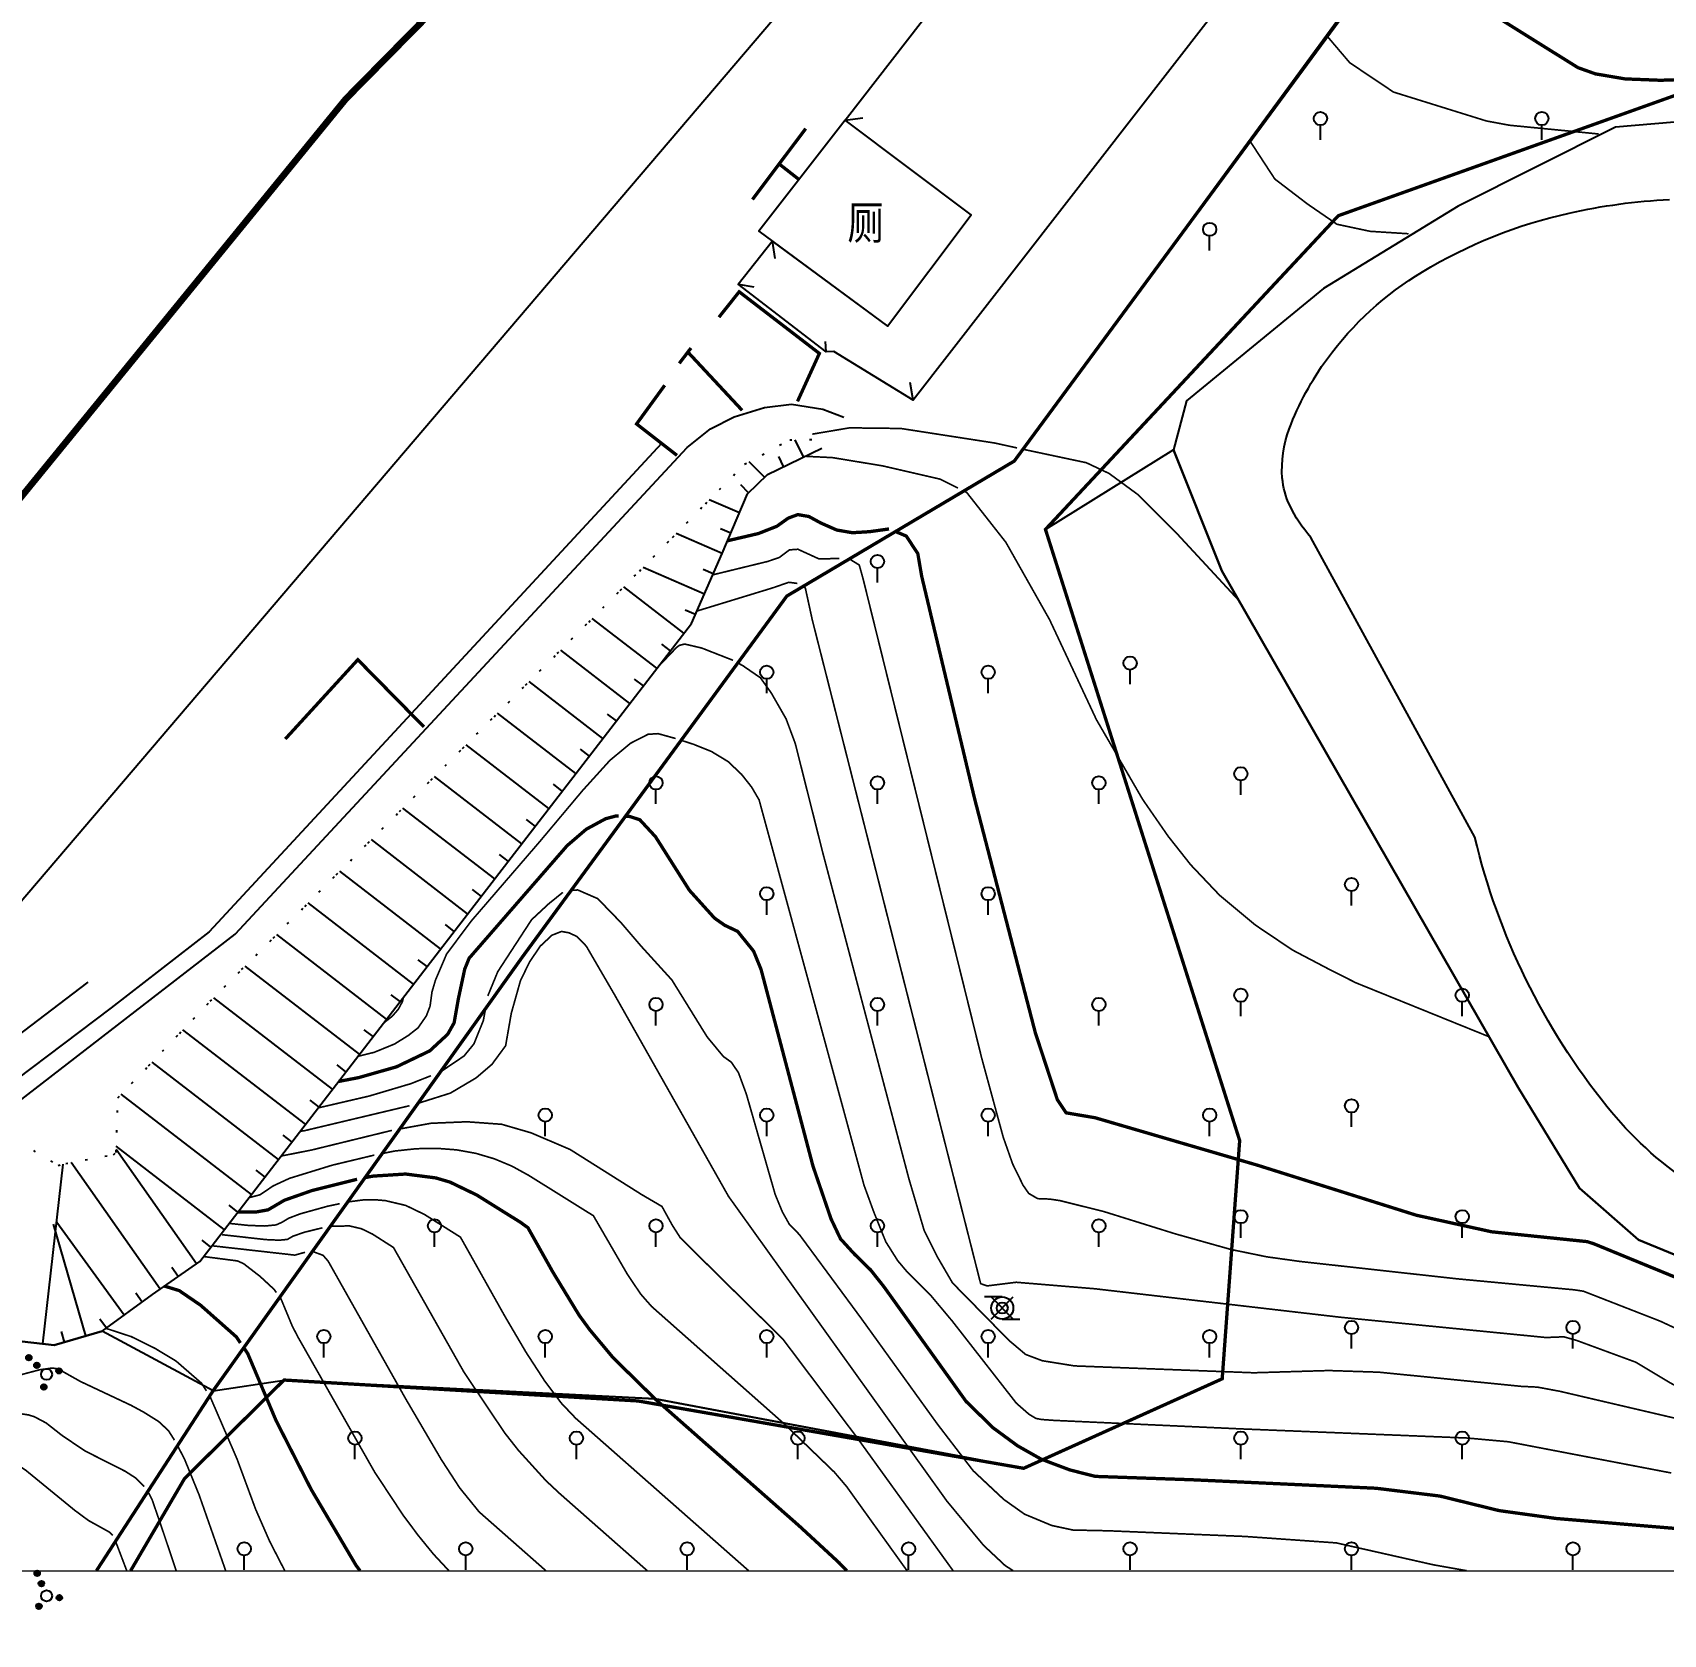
# Model space of a CAD drawing. Extents: x 396500 to 398250, y 1005980 to 1008200.
# Drawn here: x 397323.6 to 397397.2, y 1006727.1 to 1006799.5 of the extents above; entities that cross this region are included whole.
import ezdxf
from ezdxf.enums import TextEntityAlignment as Align

# ---------------------------------------------------------------- set-up
doc = ezdxf.new("R2010")
doc.units = 0
doc.header["$LTSCALE"] = 0.5
doc.header["$PDMODE"] = 35
doc.header["$PDSIZE"] = 0.5
for name, pattern in [('X3', [5, 4, -1]), ('X4', [1.6, 0, -1.6]), ('X5', [3, 2, -1])]:
    doc.linetypes.add(name, pattern=pattern)
doc.layers.get('0').update_dxf_attribs({"linetype": 'CONTINUOUS'})
doc.layers.add('ASSIST', color=7, linetype='CONTINUOUS', plot=False)
for name, color, linetype in [('DGX', 2, 'CONTINUOUS'), ('DLDW', 11, 'CONTINUOUS'), ('DLSS', 4, 'CONTINUOUS'), ('DMTZ', 3, 'CONTINUOUS'), ('JMD', 6, 'CONTINUOUS'), ('SXSS', 5, 'CONTINUOUS'), ('ZBTZ', 3, 'CONTINUOUS'), ('用地红线', 1, 'CONTINUOUS')]:
    doc.layers.add(name, color=color, linetype=linetype)
doc.layers.add('绘图层', color=6, linetype='CONTINUOUS', lineweight=5)
doc.styles.add('细等线体', font='长等线体_0.TTF', dxfattribs={"width": 0.8})
doc.linetypes.add('10421', pattern='A,2,[150,AAA.SHX,S=1,R=0,X=0,Y=1],1e-11', length=2)
doc.linetypes.add('10422', pattern='A,2,[150,AAA.SHX,S=1,R=0,X=0,Y=1],2,[177,AAA.SHX,S=1,R=0,X=0,Y=0.8],1e-09', length=4)
doc.linetypes.add('1161', pattern='A,0,[149,AAA.SHX,S=0.15,R=0,X=0,Y=0],-1.6', length=1.6)
doc.linetypes.add('443', pattern='A,5,[169,AAA.SHX,S=0.83,R=0,X=0,Y=0],5', length=10)

# ---------------------------------------------------------------- blocks, each defined once
blk = doc.blocks.new('gc104')
for p, q in [((0, 1), (-1.6, 1)), ((0, -1), (1.6, -1))]:
    blk.add_line(p, q)
blk.add_circle((0, 0), 1)
blk.add_point((0, 0))
blk = doc.blocks.new('gc325')
blk.add_line((0, 0), (0, 1.3))
blk.add_circle((0, 1.9), 0.6)
blk = doc.blocks.new('*U110')
at = {"linetype": 'Continuous'}
for points in [[(-0.25, 2.2), (-0.24, 2.12), (-0.24, 2.28)], [(-0.24, 2.28), (-0.2, 2.05), (-0.2, 2.35)], [(-0.2, 2.05), (-0.24, 2.28), (-0.24, 2.12)], [(-0.2, 2.35), (-0.15, 2), (-0.15, 2.4)], [(-0.15, 2), (-0.2, 2.35), (-0.2, 2.05)], [(-0.15, 2.4), (-0.08, 1.96), (-0.08, 2.44)], [(-0.08, 1.96), (-0.15, 2.4), (-0.15, 2)], [(-0.08, 2.44), (0, 1.95), (0, 2.45)], [(0, 1.95), (-0.08, 2.44), (-0.08, 1.96)], [(0, 2.45), (0.08, 1.96), (0.08, 2.44)], [(0.08, 1.96), (0, 2.45), (0, 1.95)], [(0.08, 2.44), (0.15, 2), (0.15, 2.4)], [(0.15, 2), (0.08, 2.44), (0.08, 1.96)], [(0.15, 2.4), (0.2, 2.05), (0.2, 2.35)], [(0.2, 2.05), (0.15, 2.4), (0.15, 2)], [(0.2, 2.35), (0.24, 2.12), (0.24, 2.28)], [(0.24, 2.12), (0.2, 2.35), (0.2, 2.05)], [(0.25, 2.2), (0.24, 2.28), (0.24, 2.12)]]:
    blk.add_solid(points, dxfattribs=at)
blk = doc.blocks.new('*U109')
at = {"linetype": 'Continuous'}
for points in [[(-0.25, 1.2), (-0.24, 1.12), (-0.24, 1.28)], [(-0.24, 1.28), (-0.2, 1.05), (-0.2, 1.35)], [(-0.2, 1.05), (-0.24, 1.28), (-0.24, 1.12)], [(-0.2, 1.35), (-0.15, 1), (-0.15, 1.4)], [(-0.15, 1), (-0.2, 1.35), (-0.2, 1.05)], [(-0.15, 1.4), (-0.08, 0.96), (-0.08, 1.44)], [(-0.08, 0.96), (-0.15, 1.4), (-0.15, 1)], [(-0.08, 1.44), (0, 0.95), (0, 1.45)], [(0, 0.95), (-0.08, 1.44), (-0.08, 0.96)], [(0, 1.45), (0.08, 0.96), (0.08, 1.44)], [(0.08, 0.96), (0, 1.45), (0, 0.95)], [(0.08, 1.44), (0.15, 1), (0.15, 1.4)], [(0.15, 1), (0.08, 1.44), (0.08, 0.96)], [(0.15, 1.4), (0.2, 1.05), (0.2, 1.35)], [(0.2, 1.05), (0.15, 1.4), (0.15, 1)], [(0.2, 1.35), (0.24, 1.12), (0.24, 1.28)], [(0.24, 1.12), (0.2, 1.35), (0.2, 1.05)], [(0.25, 1.2), (0.24, 1.28), (0.24, 1.12)]]:
    blk.add_solid(points, dxfattribs=at)
blk = doc.blocks.new('*U108')
at = {"linetype": 'Continuous'}
for points in [[(-1.25, -0.6), (-1.24, -0.68), (-1.24, -0.52)], [(-1.24, -0.52), (-1.2, -0.75), (-1.2, -0.45)], [(-1.2, -0.75), (-1.24, -0.52), (-1.24, -0.68)], [(-1.2, -0.45), (-1.15, -0.8), (-1.15, -0.4)], [(-1.15, -0.8), (-1.2, -0.45), (-1.2, -0.75)], [(-1.15, -0.4), (-1.08, -0.84), (-1.08, -0.36)], [(-1.08, -0.84), (-1.15, -0.4), (-1.15, -0.8)], [(-1.08, -0.36), (-1, -0.85), (-1, -0.35)], [(-1, -0.85), (-1.08, -0.36), (-1.08, -0.84)], [(-1, -0.35), (-0.92, -0.84), (-0.92, -0.36)], [(-0.92, -0.84), (-1, -0.35), (-1, -0.85)], [(-0.92, -0.36), (-0.85, -0.8), (-0.85, -0.4)], [(-0.85, -0.8), (-0.92, -0.36), (-0.92, -0.84)], [(-0.85, -0.4), (-0.8, -0.75), (-0.8, -0.45)], [(-0.8, -0.75), (-0.85, -0.4), (-0.85, -0.8)], [(-0.8, -0.45), (-0.76, -0.68), (-0.76, -0.52)], [(-0.76, -0.68), (-0.8, -0.45), (-0.8, -0.75)], [(-0.75, -0.6), (-0.76, -0.52), (-0.76, -0.68)]]:
    blk.add_solid(points, dxfattribs=at)
blk = doc.blocks.new('*U107')
at = {"linetype": 'Continuous'}
for points in [[(0.75, -0.6), (0.76, -0.68), (0.76, -0.52)], [(0.76, -0.52), (0.8, -0.75), (0.8, -0.45)], [(0.8, -0.75), (0.76, -0.52), (0.76, -0.68)], [(0.8, -0.45), (0.85, -0.8), (0.85, -0.4)], [(0.85, -0.8), (0.8, -0.45), (0.8, -0.75)], [(0.85, -0.4), (0.92, -0.84), (0.92, -0.36)], [(0.92, -0.84), (0.85, -0.4), (0.85, -0.8)], [(0.92, -0.36), (1, -0.85), (1, -0.35)], [(1, -0.85), (0.92, -0.36), (0.92, -0.84)], [(1, -0.35), (1.08, -0.84), (1.08, -0.36)], [(1.08, -0.84), (1, -0.35), (1, -0.85)], [(1.08, -0.36), (1.15, -0.8), (1.15, -0.4)], [(1.15, -0.8), (1.08, -0.36), (1.08, -0.84)], [(1.15, -0.4), (1.2, -0.75), (1.2, -0.45)], [(1.2, -0.75), (1.15, -0.4), (1.15, -0.8)], [(1.2, -0.45), (1.24, -0.68), (1.24, -0.52)], [(1.24, -0.68), (1.2, -0.45), (1.2, -0.75)], [(1.25, -0.6), (1.24, -0.52), (1.24, -0.68)]]:
    blk.add_solid(points, dxfattribs=at)
blk = doc.blocks.new('gc160')
for centre, radius in [((0, 2.2), 0.25), ((0, 0), 0.5), ((0, 1.2), 0.25), ((-1, -0.6), 0.25), ((1, -0.6), 0.25)]:
    blk.add_circle(centre, radius)
at = {"linetype": 'Continuous'}
for name in ['*U110', '*U109', '*U108', '*U107']:
    blk.add_blockref(name, (0, 0), dxfattribs=at)

msp = doc.modelspace()

# ---------------------------------------------------------------- linework, layer by layer
at = {"layer": 'ASSIST', "linetype": '1161', "flags": 128}
for points in [[(397382.532, 1006800), (397367.936, 1006780.109), (397357.666, 1006774.013), (397345.697, 1006757.677), (397331.758, 1006738.122), (397334.961, 1006738.609), (397351.72, 1006737.754), (397368.359, 1006734.623), (397377.325, 1006738.665), (397378.114, 1006749.425), (397369.344, 1006777.023), (397382.568, 1006791.189), (397398.101, 1006796.757), (397400.6, 1006800)], [(397326.512, 1006730), (397331.758, 1006738.122), (397326.757, 1006740.819), (397324.586, 1006740.186), (397321.021, 1006740.589), (397318.416, 1006741.274), (397315.533, 1006742.347), (397313.296, 1006741.643), (397309.624, 1006738.255), (397303.733, 1006737.271), (397301.045, 1006738.537), (397298.926, 1006740.435), (397286.868, 1006753.855), (397282.278, 1006758.208), (397277.637, 1006761.42), (397269.811, 1006763.671), (397255.706, 1006773.159), (397253.861, 1006774.398), (397253.461, 1006774.431), (397252.93, 1006774.071), (397250, 1006752.957)]]:
    msp.add_lwpolyline(points, dxfattribs=at)
at = {"layer": 'ASSIST', "linetype": 'X4'}
msp.add_lwpolyline([(397322.874, 1006749.434), (397324.759, 1006748.301), (397325.102, 1006748.389), (397327.269, 1006748.784), (397327.378, 1006748.887), (397327.458, 1006751.351), (397328.848, 1006752.804), (397330.239, 1006754.258), (397331.629, 1006755.711), (397333.049, 1006757.142), (397334.473, 1006758.569), (397335.898, 1006759.996), (397337.322, 1006761.424), (397338.747, 1006762.851), (397340.171, 1006764.278), (397341.596, 1006765.705), (397343.02, 1006767.132), (397344.445, 1006768.559), (397345.869, 1006769.987), (397347.294, 1006771.414), (397348.718, 1006772.841), (397350.143, 1006774.268), (397351.007, 1006775.134), (397352.506, 1006776.661), (397353.987, 1006778.179), (397355.755, 1006779.968), (397357.796, 1006781.064), (397358.898, 1006781.083)], dxfattribs=at)
at = {"layer": 'DGX', "color": 3, "linetype": 'Continuous', "lineweight": -2, "const_width": 0.15, "flags": 128}
for points, elevation in [([(397398.579, 1006797.354), (397397.114, 1006797.305), (397395.518, 1006797.367), (397394.176, 1006797.595), (397393.388, 1006797.876), (397390.035, 1006799.97), (397389.992, 1006800)], 22.5), ([(397362.281, 1006777.043), (397361.401, 1006776.92), (397360.627, 1006776.873), (397359.919, 1006776.995), (397359.198, 1006777.313), (397358.661, 1006777.606), (397358.16, 1006777.691), (397357.732, 1006777.533), (397357.219, 1006777.166), (397356.382, 1006776.836), (397354.991, 1006776.51)], 22.5), ([(397414.58, 1006739.42), (397414.311, 1006739.232), (397413.671, 1006738.95), (397412.87, 1006738.839), (397411.726, 1006738.827), (397410.115, 1006738.95), (397406.742, 1006739.553), (397404.553, 1006740.279), (397403.299, 1006740.881), (397399.898, 1006742.384), (397394.11, 1006744.761), (397393.803, 1006744.86), (397389.494, 1006745.303), (397386.087, 1006746.053), (397378.927, 1006748.308), (397371.589, 1006750.453), (397370.277, 1006750.676), (397369.881, 1006751.27), (397368.885, 1006754.298), (397366.135, 1006764.9), (397363.754, 1006774.915), (397363.58, 1006775.93), (397363.06, 1006776.722), (397362.575, 1006776.926)], 22.5), ([(397337.42, 1006752.092), (397338.325, 1006752.264), (397340.04, 1006752.753), (397341.541, 1006753.473), (397342.352, 1006754.223), (397342.643, 1006754.743), (397342.83, 1006755.805), (397343.121, 1006757.167), (397343.32, 1006757.657), (397347.751, 1006762.747), (397348.608, 1006763.482), (397349.481, 1006763.956), (397349.94, 1006764.079), (397350.075, 1006764.076)], 25), ([(397350.38, 1006764.068), (397350.553, 1006764.064), (397351.027, 1006763.911), (397351.735, 1006763.145), (397353.266, 1006760.726), (397354.402, 1006759.467), (397354.862, 1006759.145), (397355.443, 1006758.87), (397356.165, 1006757.978), (397356.502, 1006757.152), (397358.847, 1006748.267), (397359.661, 1006745.889), (397360.089, 1006744.986), (397360.717, 1006744.297), (397361.452, 1006743.578), (397362.051, 1006742.822), (397365.759, 1006737.644), (397366.986, 1006736.447), (397368.089, 1006735.636), (397369.145, 1006735.039), (397370.447, 1006734.549), (397371.595, 1006734.258), (397375.996, 1006734.104), (397384.274, 1006733.722), (397387.152, 1006733.37), (397389.832, 1006732.712), (397392.395, 1006732.358), (397399.539, 1006731.76)], 25), ([(397338.62, 1006747.749), (397338.982, 1006747.818), (397340.453, 1006747.912), (397341.816, 1006747.736), (397342.457, 1006747.547), (397343.659, 1006746.967), (397345.632, 1006745.736), (397345.977, 1006745.486), (397347.103, 1006743.48), (397348.286, 1006741.536), (397348.76, 1006740.887), (397349.826, 1006739.612), (397351.72, 1006737.754), (397358.232, 1006732.014), (397360.018, 1006730.365), (397360.376, 1006730)], 27.5), ([(397332.881, 1006746.203), (397333.714, 1006746.2), (397334.242, 1006746.295), (397334.979, 1006746.729), (397336.215, 1006747.163), (397338.261, 1006747.676)], 27.5), ([(397329.568, 1006742.85), (397330.228, 1006742.648), (397331.195, 1006741.987), (397332.808, 1006740.558), (397332.993, 1006740.286)], 30), ([(397333.144, 1006740.067), (397333.323, 1006739.804), (397334.605, 1006736.772), (397336.192, 1006733.661), (397338.219, 1006730.231), (397338.395, 1006730)], 30)]:
    msp.add_lwpolyline(points, dxfattribs=dict(at, elevation=elevation))
at = {"layer": 'DGX', "linetype": 'Continuous', "const_width": 0.075, "flags": 128}
for points, elevation in [([(397394.323, 1006794.88), (397390.298, 1006795.274), (397389.253, 1006795.468), (397385.059, 1006796.773), (397383.086, 1006798.096), (397382.101, 1006799.254)], 22), ([(397385.738, 1006790.374), (397384.004, 1006790.484), (397382.506, 1006790.803), (397381.174, 1006791.719), (397379.701, 1006792.846), (397378.581, 1006794.558)], 21.5), ([(397368.062, 1006780.701), (397367.075, 1006780.92), (397362.813, 1006781.581), (397360.499, 1006781.609), (397358.814, 1006781.324)], 21.5), ([(397358.481, 1006780.326), (397359.731, 1006780.264), (397361.987, 1006779.893), (397364.586, 1006779.293), (397365.394, 1006778.89)], 22), ([(397378.067, 1006773.824), (397375.329, 1006776.781), (397373.501, 1006778.608), (397372.216, 1006779.55), (397371.188, 1006780.035), (397368.329, 1006780.642)], 21.5), ([(397365.659, 1006778.757), (397365.786, 1006778.694), (397367.557, 1006776.439), (397369.531, 1006772.946), (397371.646, 1006768.429), (397373.733, 1006764.83), (397374.886, 1006763.164), (397375.901, 1006761.879), (397377.213, 1006760.496), (397378.819, 1006759.158), (397380.499, 1006758.028), (397382.133, 1006757.169), (397383.359, 1006756.549), (397389.379, 1006754.111)], 22), ([(397354.325, 1006774.972), (397356.809, 1006775.578), (397357.33, 1006775.756), (397357.783, 1006776.099), (397358.167, 1006776.126), (397359.127, 1006775.687), (397360.042, 1006775.713)], 23), ([(397360.491, 1006775.689), (397360.937, 1006775.413), (397361.115, 1006774.769), (397366.46, 1006753.168), (397367.439, 1006749.57), (397367.863, 1006748.367), (397368.333, 1006747.406), (397368.589, 1006747.036), (397368.992, 1006746.801), (397369.529, 1006746.781), (397369.986, 1006746.714), (397371.963, 1006746.223), (397375.206, 1006745.211), (397377.72, 1006744.505), (397379.333, 1006744.174), (397380.834, 1006743.965), (397387.911, 1006743.182), (397393.208, 1006742.684), (397393.634, 1006742.621), (397397.109, 1006741.266), (397399.532, 1006740.135)], 23), ([(397358.139, 1006774.584), (397357.753, 1006774.634), (397357.049, 1006774.389), (397353.609, 1006773.337)], 23.5), ([(397421.992, 1006730), (397415.111, 1006734.554), (397413.709, 1006735.16), (397412.084, 1006735.765), (397410.172, 1006736.275), (397409.251, 1006736.471), (397407.994, 1006736.612), (397402.125, 1006736.927), (397401.496, 1006736.989), (397400.757, 1006737.115), (397399.404, 1006737.509), (397397.58, 1006738.467), (397396.004, 1006739.413), (397393.314, 1006740.403), (397392.748, 1006740.561), (397391.947, 1006740.529), (397382.676, 1006741.443), (397371.585, 1006742.73), (397368.028, 1006743.024), (397366.708, 1006742.86), (397366.418, 1006742.962), (397358.815, 1006772.938), (397358.502, 1006774.374), (397358.4, 1006774.448)], 23.5), ([(397351.85, 1006770.814), (397352.693, 1006771.699), (397352.816, 1006771.786), (397353.052, 1006771.846), (397353.821, 1006771.666), (397355.232, 1006771.113)], 24), ([(397355.453, 1006770.992), (397355.678, 1006770.869), (397356.475, 1006770.321), (397356.971, 1006769.624), (397357.633, 1006768.466), (397358.047, 1006767.354), (397359.284, 1006762.442), (397363.184, 1006747.676), (397363.871, 1006745.351), (397364.478, 1006744.145), (397365.147, 1006742.995), (397367.696, 1006740.399), (397368.448, 1006739.765), (397369.201, 1006739.481), (397370.657, 1006739.247), (397378.746, 1006738.937), (397382.138, 1006739.038), (397384.405, 1006738.963), (397390.815, 1006738.325), (397391.558, 1006738.289), (397392.573, 1006738.1), (397401.94, 1006735.911)], 24), ([(397352.643, 1006767.58), (397351.852, 1006767.8), (397351.399, 1006767.77), (397350.609, 1006767.366), (397349.674, 1006766.589), (397348.442, 1006765.229), (397346.501, 1006762.915), (397343.408, 1006759.328), (397342.302, 1006757.845), (397341.8, 1006756.668), (397341.643, 1006756.137), (397341.556, 1006755.493), (397341.389, 1006755.055), (397341.015, 1006754.515), (397340.57, 1006754.167), (397339.952, 1006753.784), (397339.038, 1006753.41), (397338.293, 1006753.226)], 24.5), ([(397397.602, 1006734.412), (397390.244, 1006735.822), (397388.375, 1006735.991), (397378.146, 1006736.404), (397369.75, 1006736.786), (397369.177, 1006736.826), (397368.916, 1006736.875), (397368.601, 1006737.062), (397368.03, 1006737.563), (397365.137, 1006741.269), (397364.184, 1006742.407), (397363.096, 1006743.497), (397362.67, 1006744.002), (397362.133, 1006744.856), (397361.598, 1006746.184), (397361.151, 1006747.407), (397356.414, 1006764.808), (397356.075, 1006765.387), (397355.624, 1006765.958), (397355.014, 1006766.538), (397354.266, 1006766.991), (397353.456, 1006767.318), (397352.894, 1006767.499)], 24.5), ([(397347.553, 1006760.633), (397346.907, 1006760.11), (397346.139, 1006759.394), (397344.613, 1006757.05), (397344.163, 1006755.955)], 25.5), ([(397388.358, 1006730), (397386.871, 1006730.263), (397382.48, 1006731.254), (397378.36, 1006731.545), (397372.191, 1006731.801), (397370.586, 1006731.835), (397369.63, 1006732.04), (397368.401, 1006732.551), (397367.462, 1006733.217), (397366.079, 1006734.514), (397364.454, 1006736.635), (397361.023, 1006741.396), (397358.234, 1006745.176), (397357.773, 1006745.653), (397357.466, 1006746.199), (397357.139, 1006746.992), (397355.841, 1006751.514), (397355.483, 1006752.486), (397355.159, 1006752.964), (397354.8, 1006753.22), (397354.066, 1006754.107), (397352.475, 1006756.676), (397351.11, 1006758.177), (397350.168, 1006759.274), (397349.126, 1006760.349), (397348.222, 1006760.742), (397347.924, 1006760.716)], 25.5), ([(397341.012, 1006751.105), (397342.473, 1006751.566), (397343.636, 1006752.254), (397344.353, 1006752.869), (397344.968, 1006753.705), (397345.224, 1006755.172), (397345.637, 1006756.641), (397346.052, 1006757.495), (397346.532, 1006758.202), (397347.062, 1006758.698), (397347.492, 1006758.866), (397347.82, 1006758.808), (397348.19, 1006758.639), (397348.611, 1006758.202), (397349.882, 1006756.017), (397355.033, 1006746.903), (397364.89, 1006733.147), (397366.548, 1006731.145), (397367.518, 1006730.235), (397367.884, 1006730)], 26), ([(397339.472, 1006754.741), (397339.844, 1006755.034), (397340.122, 1006755.351), (397340.305, 1006755.693), (397340.356, 1006755.901)], 24), ([(397344.06, 1006755.38), (397343.964, 1006754.849), (397343.538, 1006753.791), (397343.09, 1006753.242), (397342.022, 1006752.521)], 25.5), ([(397341.593, 1006752.351), (397340.7, 1006751.996), (397338.805, 1006751.433), (397336.499, 1006750.897)], 25.5), ([(397335.69, 1006749.848), (397335.849, 1006749.86), (397340.628, 1006750.997)], 26), ([(397340.187, 1006749.948), (397341.599, 1006750.204), (397343.224, 1006750.272), (397344.791, 1006750.158), (397346.12, 1006749.772), (397347.88, 1006749.02), (397351.101, 1006746.99), (397352.027, 1006746.448), (397352.5, 1006745.59), (397352.86, 1006745.028), (397357.487, 1006740.458), (397360.81, 1006736.046), (397365.172, 1006730)], 26.5), ([(397334.823, 1006748.723), (397336.219, 1006748.999), (397339.835, 1006749.884)], 26.5), ([(397333.373, 1006746.842), (397333.88, 1006746.975), (397334.473, 1006747.377), (397335.213, 1006747.719), (397337.136, 1006748.311), (397339.039, 1006748.767)], 27), ([(397339.396, 1006748.838), (397339.963, 1006748.951), (397340.932, 1006749.055), (397341.865, 1006749.072), (397342.764, 1006749.002), (397343.628, 1006748.845), (397344.457, 1006748.6), (397345.252, 1006748.269), (397346.011, 1006747.851), (397348.932, 1006746.028), (397350.452, 1006743.409), (397351.065, 1006742.493), (397351.56, 1006741.931), (397357.578, 1006736.603), (397359.813, 1006734.448), (397360.363, 1006733.802), (397363.092, 1006730)], 27), ([(397332.48, 1006745.683), (397333.357, 1006745.591), (397334.094, 1006745.565), (397334.603, 1006745.614), (397334.884, 1006745.74), (397335.17, 1006745.915), (397335.693, 1006746.114), (397336.923, 1006746.456), (397337.475, 1006746.573)], 28), ([(397337.837, 1006746.651), (397338.529, 1006746.742), (397339.04, 1006746.752), (397339.532, 1006746.713), (397340.458, 1006746.494), (397341.307, 1006746.084), (397342.928, 1006745.062), (397344.933, 1006741.491), (397345.886, 1006739.869), (397346.736, 1006738.56), (397347.484, 1006737.565), (397348.13, 1006736.884), (397355.939, 1006730)], 28), ([(397332.168, 1006745.172), (397334.131, 1006744.951), (397334.752, 1006744.924), (397335.111, 1006744.959), (397335.36, 1006745.102), (397335.872, 1006745.281), (397336.698, 1006745.484)], 28.5), ([(397337.055, 1006745.554), (397337.915, 1006745.569), (397338.458, 1006745.441), (397338.955, 1006745.201), (397339.904, 1006744.594), (397343.08, 1006738.977), (397344.928, 1006736.219), (397345.545, 1006735.435), (397346.783, 1006734.07), (397347.403, 1006733.489), (397351.361, 1006730)], 28.5), ([(397331.701, 1006744.673), (397335.451, 1006744.25), (397335.911, 1006744.379)], 29), ([(397336.246, 1006744.419), (397336.725, 1006744.24), (397336.955, 1006743.976), (397340.446, 1006737.777), (397342.065, 1006735.015), (397342.897, 1006733.734), (397343.774, 1006732.653), (397346.784, 1006730)], 29), ([(397331.326, 1006744.187), (397332.86, 1006743.988), (397333.138, 1006743.863), (397333.883, 1006743.287), (397334.511, 1006742.705), (397334.615, 1006742.561)], 29.5), ([(397334.769, 1006742.347), (397334.829, 1006742.264), (397335.334, 1006741.046), (397335.596, 1006740.541), (397339.05, 1006734.459), (397340.347, 1006732.494), (397341.022, 1006731.591), (397341.714, 1006730.741), (397342.406, 1006730)], 29.5), ([(397326.925, 1006740.942), (397328.062, 1006740.57), (397329.127, 1006740.045), (397330.089, 1006739.464), (397331.23, 1006738.471), (397331.459, 1006738.121)], 30.5), ([(397322.982, 1006738.822), (397323.933, 1006739.074), (397324.491, 1006739.15), (397324.751, 1006739.116), (397325.779, 1006738.539), (397328.057, 1006737.466), (397328.632, 1006737.155), (397329.3, 1006736.736), (397329.743, 1006736.324), (397330.015, 1006735.893)], 31), ([(397331.609, 1006737.893), (397332.839, 1006735.047), (397333.682, 1006732.767), (397334.313, 1006731.326), (397334.995, 1006730)], 30.5), ([(397328.655, 1006733.796), (397328.266, 1006734.183), (397327.794, 1006734.487), (397325.985, 1006735.402), (397324.952, 1006736.096), (397324.219, 1006736.671), (397323.689, 1006736.952), (397323.423, 1006737.034), (397322.948, 1006737.105), (397322.436, 1006737.093), (397321.998, 1006737.024), (397320.811, 1006736.647), (397319.511, 1006736.131), (397316.277, 1006734.669), (397314.954, 1006734.147), (397314.005, 1006733.867), (397313.482, 1006733.579), (397312.947, 1006733.198), (397312.238, 1006732.609), (397309.99, 1006730.608), (397309.482, 1006730.241), (397309.079, 1006730)], 31.5), ([(397330.154, 1006735.648), (397330.479, 1006735.014), (397331.125, 1006733.428), (397332.327, 1006730)], 31), ([(397311.87, 1006730), (397313.706, 1006731.668), (397314.625, 1006732.402), (397317.224, 1006733.568), (397319.576, 1006734.676), (397320.743, 1006735.187), (397321.344, 1006735.384), (397321.783, 1006735.352), (397322.182, 1006735.215), (397322.636, 1006734.98), (397323.306, 1006734.529), (397325.511, 1006732.726), (397326.133, 1006732.265), (397327.081, 1006731.739), (397327.229, 1006731.596)], 32), ([(397330.092, 1006730), (397329.411, 1006732.031), (397329.002, 1006733.215), (397328.812, 1006733.577)], 31.5), ([(397327.354, 1006731.329), (397327.854, 1006730.016), (397327.86, 1006730)], 32)]:
    msp.add_lwpolyline(points, dxfattribs=dict(at, elevation=elevation))
at = {"layer": 'DLDW', "linetype": 'Continuous', "flags": 128}
msp.add_lwpolyline([(397362.211, 1006786.198), (397365.994, 1006791.225), (397360.301, 1006795.509), (397356.405, 1006790.494)], close=True, dxfattribs=at)
at = {"layer": 'DLSS', "linetype": 'X3', "const_width": 0.15, "flags": 128}
msp.add_lwpolyline([(397400.616, 1006800), (397398.151, 1006796.757), (397382.568, 1006791.189), (397369.344, 1006777.023), (397378.114, 1006749.425), (397377.325, 1006738.665), (397368.359, 1006734.623), (397350.947, 1006737.664), (397334.961, 1006738.609), (397330.47, 1006734.16), (397328.037, 1006730)], dxfattribs=at)
at = {"layer": 'DMTZ', "linetype": 'Continuous'}
for p, q in [((397358.419, 1006780.296), (397358.045, 1006781.068)), ((397356.653, 1006779.375), (397355.962, 1006780.079)), ((397357.519, 1006779.86), (397357.301, 1006780.31)), ((397355.94, 1006778.674), (397355.589, 1006779.031)), ((397355.527, 1006777.768), (397354.157, 1006778.352)), ((397354.743, 1006775.928), (397352.674, 1006776.834)), ((397355.135, 1006776.848), (397354.675, 1006777.044)), ((397353.941, 1006774.096), (397351.176, 1006775.306)), ((397354.342, 1006775.012), (397353.884, 1006775.213)), ((397353.022, 1006772.333), (397350.303, 1006774.429)), ((397351.801, 1006770.749), (397348.879, 1006773.002)), ((397353.54, 1006773.18), (397353.082, 1006773.381)), ((397350.58, 1006769.165), (397347.454, 1006771.575)), ((397352.411, 1006771.541), (397352.015, 1006771.847)), ((397349.359, 1006767.581), (397346.03, 1006770.148)), ((397351.19, 1006769.957), (397350.794, 1006770.263)), ((397348.138, 1006765.997), (397344.605, 1006768.72)), ((397349.969, 1006768.373), (397349.573, 1006768.679)), ((397346.917, 1006764.413), (397343.181, 1006767.293)), ((397348.748, 1006766.789), (397348.352, 1006767.095)), ((397345.696, 1006762.829), (397341.756, 1006765.866)), ((397347.527, 1006765.205), (397347.131, 1006765.511)), ((397344.475, 1006761.245), (397340.332, 1006764.439)), ((397346.306, 1006763.621), (397345.91, 1006763.927)), ((397343.254, 1006759.661), (397338.907, 1006763.012)), ((397345.085, 1006762.037), (397344.689, 1006762.342)), ((397342.033, 1006758.077), (397337.483, 1006761.584)), ((397343.864, 1006760.453), (397343.468, 1006760.758)), ((397340.812, 1006756.493), (397336.058, 1006760.157)), ((397342.643, 1006758.869), (397342.247, 1006759.174)), ((397339.591, 1006754.909), (397334.634, 1006758.73)), ((397341.422, 1006757.285), (397341.026, 1006757.59)), ((397338.37, 1006753.325), (397333.209, 1006757.303)), ((397337.149, 1006751.741), (397331.789, 1006755.872)), ((397340.201, 1006755.701), (397339.805, 1006756.006)), ((397335.928, 1006750.157), (397330.395, 1006754.422)), ((397338.981, 1006754.117), (397338.584, 1006754.422)), ((397334.707, 1006748.573), (397329.005, 1006752.968)), ((397337.76, 1006752.533), (397337.364, 1006752.838)), ((397333.486, 1006746.989), (397327.615, 1006751.514)), ((397336.539, 1006750.949), (397336.143, 1006751.254)), ((397335.318, 1006749.365), (397334.922, 1006749.67)), ((397331.006, 1006743.861), (397327.382, 1006749.015)), ((397332.265, 1006745.405), (397327.387, 1006749.165)), ((397324.076, 1006740.244), (397324.992, 1006748.361)), ((397329.369, 1006742.711), (397325.346, 1006748.433)), ((397334.097, 1006747.781), (397333.701, 1006748.086)), ((397332.876, 1006746.197), (397332.48, 1006746.502)), ((397326.014, 1006740.601), (397324.548, 1006745.653)), ((397327.748, 1006741.54), (397324.703, 1006745.728)), ((397331.655, 1006744.613), (397331.259, 1006744.918)), ((397330.188, 1006743.286), (397329.9, 1006743.695)), ((397328.557, 1006742.128), (397328.263, 1006742.533)), ((397326.939, 1006740.952), (397326.645, 1006741.356)), ((397325.054, 1006740.322), (397324.914, 1006740.802))]:
    msp.add_line(p, q, dxfattribs=at)
at = {"layer": 'DMTZ', "linetype": '10421'}
msp.add_lwpolyline([(397397.755, 1006795.407), (397395.08, 1006795.186), (397387.974, 1006791.616), (397381.894, 1006787.907), (397375.711, 1006782.823), (397375.12, 1006780.619), (397377.305, 1006775.15), (397390.695, 1006751.817), (397393.466, 1006747.275), (397396.13, 1006744.941), (397406.11, 1006740.833)], dxfattribs=at)
at = {"layer": 'DMTZ', "linetype": '10422'}
for points in [[(397340.703, 1006768.691), (397331.587, 1006758.845), (397327.149, 1006755.424), (397322.855, 1006752.169), (397322.241, 1006751.72), (397322.929, 1006751.146), (397332.753, 1006758.746), (397353.169, 1006780.725), (397354.218, 1006781.566), (397355.288, 1006782.102), (397356.662, 1006782.534), (397357.876, 1006782.68), (397359.29, 1006782.451), (397360.247, 1006782.093)], [(397352.012, 1006780.906), (397340.703, 1006768.691)], [(397321.62, 1006753.158), (397326.124, 1006756.569)]]:
    msp.add_lwpolyline(points, dxfattribs=at)
at = {"layer": 'DMTZ', "linetype": 'Continuous'}
msp.add_lwpolyline([(397321.021, 1006740.589), (397324.586, 1006740.186), (397326.75, 1006740.814), (397329.027, 1006742.47), (397331.157, 1006743.967), (397353.364, 1006772.777), (397354.747, 1006775.937), (397355.893, 1006778.629), (397356.786, 1006779.505), (397359.249, 1006780.698)], dxfattribs=at)
at = {"layer": 'JMD', "linetype": 'X5'}
for p, q in [((397360.301, 1006795.509), (397361.094, 1006795.615)), ((397357.01, 1006790.046), (397357.126, 1006789.255)), ((397355.472, 1006788.102), (397356.175, 1006787.977)), ((397359.445, 1006785.046), (397359.408, 1006785.51)), ((397363.375, 1006782.863), (397363.231, 1006783.65))]:
    msp.add_line(p, q, dxfattribs=at)
at = {"layer": 'JMD', "linetype": 'Continuous'}
for points in [[(397357.026, 1006800), (397322.561, 1006759.606), (397274.997, 1006800)], [(397376.689, 1006800), (397363.375, 1006782.863), (397359.791, 1006785.052), (397359.445, 1006785.046), (397355.472, 1006788.102), (397357.01, 1006790.046), (397362.211, 1006786.198), (397365.994, 1006791.225), (397360.301, 1006795.509), (397363.79, 1006800)]]:
    msp.add_lwpolyline(points, dxfattribs=at)
at = {"layer": 'JMD', "color": 6, "linetype": '443', "const_width": 0.15, "flags": 128}
for points in [[(397326.493, 1006730), (397331.758, 1006738.122), (397345.697, 1006757.677), (397357.666, 1006774.013), (397367.936, 1006780.109), (397382.567, 1006799.97), (397382.589, 1006800)], [(397358.518, 1006795.123), (397356.114, 1006791.922)], [(397358.215, 1006792.824), (397357.319, 1006793.527)], [(397358.149, 1006782.805), (397359.135, 1006784.969), (397355.514, 1006787.754), (397354.601, 1006786.606)], [(397352.809, 1006784.52), (397353.338, 1006785.215)], [(397355.646, 1006782.402), (397353.198, 1006785.03)], [(397352.151, 1006783.531), (397350.881, 1006781.785), (397352.705, 1006780.367)], [(397341.277, 1006768.107), (397338.294, 1006771.139), (397335.019, 1006767.558)]]:
    msp.add_lwpolyline(points, dxfattribs=at)
at = {"layer": 'SXSS', "linetype": 'Continuous'}
msp.add_lwpolyline([(397403.043, 1006745.329, -0.151264), (397394.7, 1006750.956, -0.111097), (397388.73, 1006763.132), (397381.326, 1006776.661, -0.067179), (397380.374, 1006778.111, -0.091518), (397380.04, 1006779.346, -0.111165), (397380.351, 1006781.556, -0.067913), (397382.079, 1006784.744, -0.099496), (397386.364, 1006788.657, -0.080672), (397392.987, 1006791.308, -0.042536), (397397.523, 1006791.923, -0.209395)], format="xyb", dxfattribs=at)
at = {"layer": 'ZBTZ', "linetype": '1161', "flags": 128}
msp.add_lwpolyline([(397429.958, 1006730), (397415.403, 1006739.283), (397406.11, 1006740.833), (397396.13, 1006744.941), (397393.466, 1006747.275), (397390.695, 1006751.817), (397377.305, 1006775.15), (397375.12, 1006780.619), (397369.344, 1006777.023), (397378.114, 1006749.425), (397377.325, 1006738.665), (397368.359, 1006734.623), (397351.72, 1006737.754), (397334.961, 1006738.609), (397330.47, 1006734.16), (397328.037, 1006730)], dxfattribs=at)
at = {"layer": '用地红线', "linetype": 'Continuous', "const_width": 0.3, "flags": 128}
msp.add_lwpolyline([(396896.967, 1006409.306, -0.090189), (397228.694, 1007024.028), (397387.801, 1007222.911), (397401.305, 1007212.108), (397426.328, 1007243.385), (397412.824, 1007254.188), (397549.486, 1007427.159), (397597.059, 1007408.487), (397590.114, 1007392.957), (397593.63, 1007391.179), (397580.301, 1007365.498), (397677.782, 1007288.139), (397658.983, 1007180.178), (397680.098, 1007163.581), (397691.215, 1007135.064, -0.057003), (397648.052, 1007084.953), (397357.499, 1006816.503, 0.141668), (397271.322, 1006673.857), (397185.657, 1006354.399)], format="xyb", dxfattribs=at)
at = {"layer": '绘图层', "linetype": 'Continuous', "flags": 128}
msp.add_lwpolyline([(397300, 1007130), (397300, 1006730), (397700, 1006730), (397700, 1007130)], close=True, dxfattribs=at)

# ---------------------------------------------------------------- block references
at = {"layer": 'SXSS', "linetype": 'Continuous', "xscale": 0.5, "yscale": 0.5}
msp.add_blockref('gc104', (397367.392, 1006741.86), dxfattribs=at)
at = {"layer": 'ZBTZ', "linetype": 'Continuous', "xscale": 0.5, "yscale": 0.5}
for p in [(397381.758, 1006794.623), (397391.758, 1006794.623), (397376.758, 1006789.623), (397361.758, 1006774.623), (397356.758, 1006769.623), (397366.758, 1006769.623), (397373.165, 1006770.037), (397351.758, 1006764.623), (397361.758, 1006764.623), (397371.758, 1006764.623), (397378.165, 1006765.037), (397383.165, 1006760.037), (397356.758, 1006759.623), (397366.758, 1006759.623), (397378.165, 1006755.037), (397388.165, 1006755.037), (397351.758, 1006754.623), (397361.758, 1006754.623), (397371.758, 1006754.623), (397383.165, 1006750.037), (397346.758, 1006749.623), (397356.758, 1006749.623), (397366.758, 1006749.623), (397376.758, 1006749.623), (397341.758, 1006744.623), (397351.758, 1006744.623), (397361.758, 1006744.623), (397371.758, 1006744.623), (397378.165, 1006745.037), (397388.165, 1006745.037), (397336.758, 1006739.623), (397346.758, 1006739.623), (397356.758, 1006739.623), (397366.758, 1006739.623), (397376.758, 1006739.623), (397383.165, 1006740.037), (397393.165, 1006740.037), (397338.165, 1006735.037), (397348.165, 1006735.037), (397358.165, 1006735.037), (397378.165, 1006735.037), (397388.165, 1006735.037), (397333.165, 1006730.037), (397343.165, 1006730.037), (397353.165, 1006730.037), (397363.165, 1006730.037), (397373.165, 1006730.037), (397383.165, 1006730.037), (397393.165, 1006730.037)]:
    msp.add_blockref('gc325', p, dxfattribs=at)
at = {"layer": 'ZBTZ', "linetype": 'Continuous', "yscale": 0.5}
for p, xscale, rotation in [((397324.239, 1006738.863), 0.5, 46.75923947874386), ((397324.239, 1006728.863), 0.4999999999999999, 22.73689992980743)]:
    msp.add_blockref('gc160', p, dxfattribs=dict(at, xscale=xscale, rotation=rotation))

# ---------------------------------------------------------------- texts
at = {"layer": 'DLDW', "linetype": 'Continuous', "style": '细等线体', "width": 0.8}
msp.add_text('厕', height=1.5, dxfattribs=at).set_placement((397361.219, 1006790.854), align=Align.MIDDLE)

doc.saveas('drawing.dxf')
